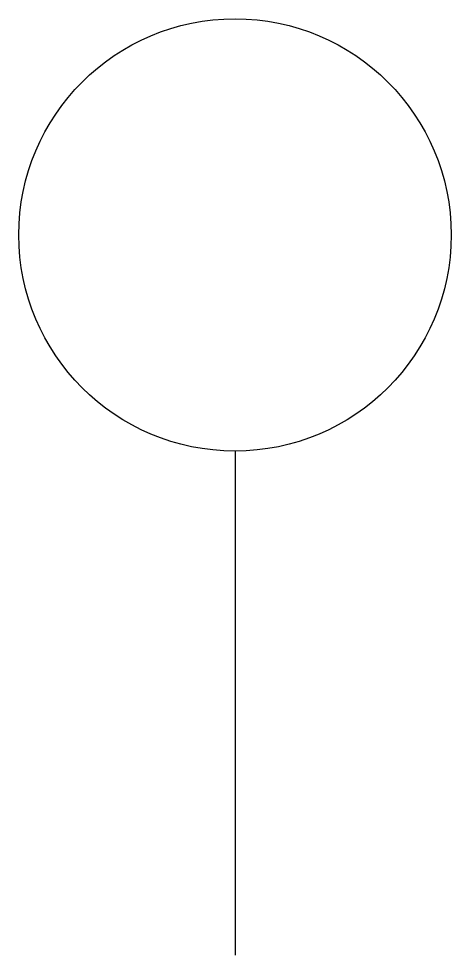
# Model space of a CAD drawing. Header units: metres. Extents: x 3973 to 4353, y -103464 to -102642.
import ezdxf

# ---------------------------------------------------------------- set-up
doc = ezdxf.new("R2010")
doc.units = ezdxf.units.M
for name, color, linetype in [('DET1', 1, 'Continuous'), ('G', 3, 'Continuous'), ('R', 3, 'Continuous')]:
    doc.layers.add(name, color=color, linetype=linetype)

msp = doc.modelspace()

# ---------------------------------------------------------------- hatches: boundary and pattern name
at = {"layer": 'DET1'}
h = msp.add_hatch(dxfattribs=at)
h.set_pattern_fill('ANSI37', scale=797.2)
h.paths.add_polyline_path([(3973.42, -102831.72, 1), (4352.69, -102831.72, 1)])

# ---------------------------------------------------------------- linework, layer by layer
at = {"layer": 'G'}
msp.add_line((4163.05, -103021.35), (4163.05, -103463.68), dxfattribs=at)
at = {"layer": 'R'}
msp.add_circle((4163.05, -102831.72), 189.64, dxfattribs=at)

doc.saveas('drawing.dxf')
